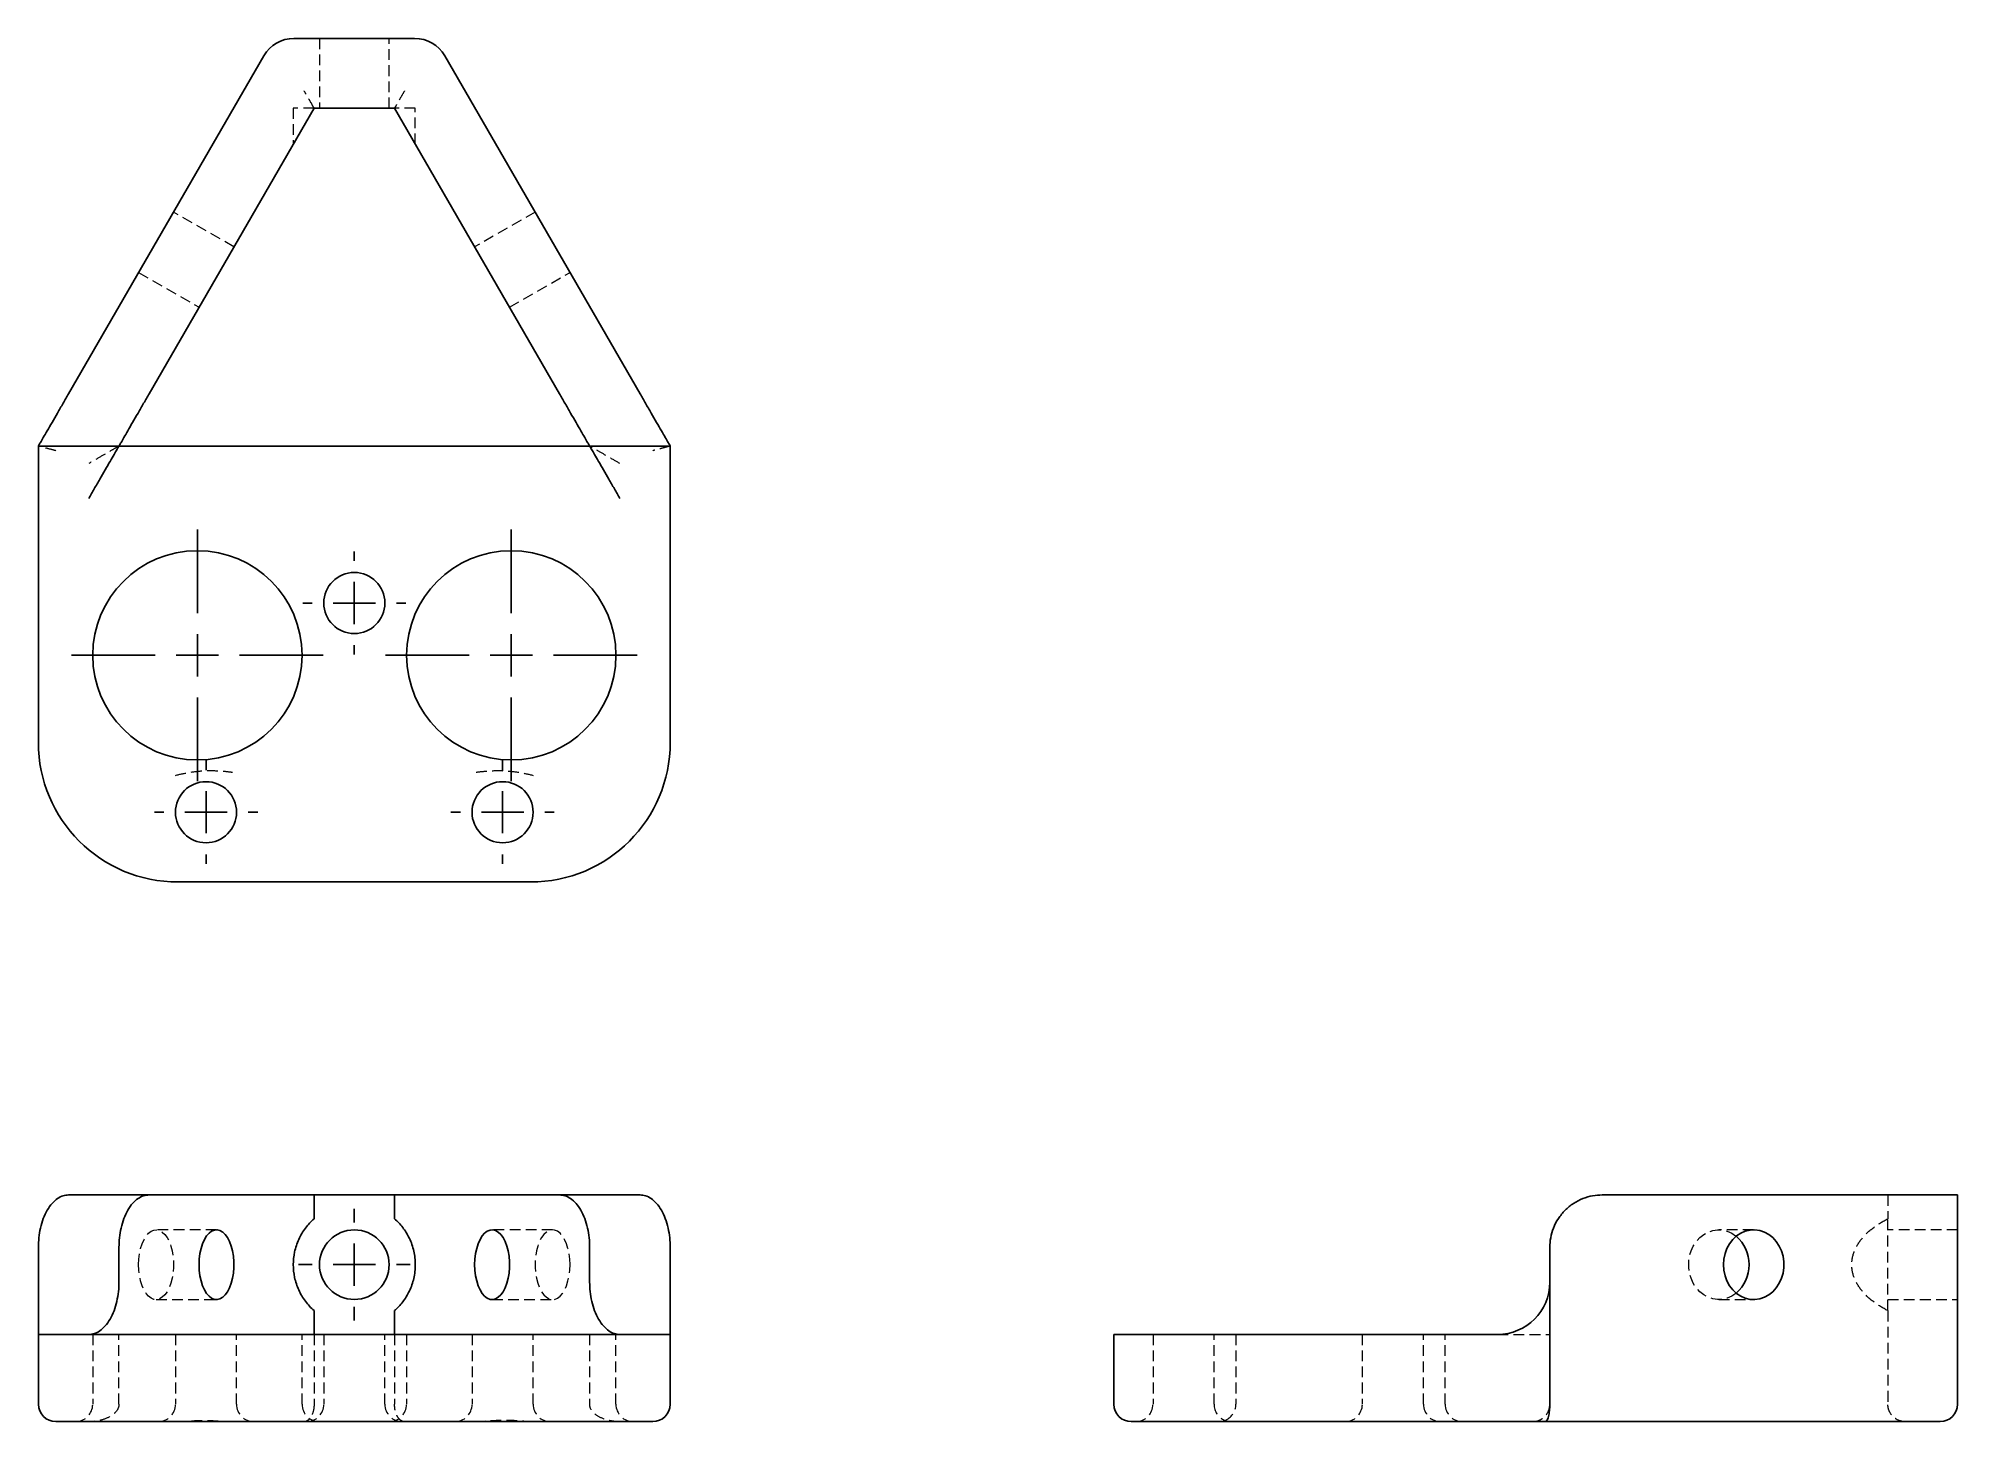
# Model space of a CAD drawing. Header units: millimetres. Extents: x 46 to 273, y 44 to 208.
import ezdxf

# ---------------------------------------------------------------- set-up
doc = ezdxf.new("R2010")
doc.units = ezdxf.units.MM
doc.linetypes.add('HIDDEN', pattern=[1.905, 1.27, -0.635])
doc.layers.add('10', color=7, linetype='Continuous')

# ---------------------------------------------------------------- blocks, each defined once
blk = doc.blocks.new('SW_CENTERMARKSYMBOL_0')
at = {"layer": '10', "color": 0}
for p, q in [((0, 5), (0, 6.63)), ((0, 0), (0, 2.5)), ((-5, 0), (-6.63, 0)), ((0, 0), (-2.5, 0)), ((0, 0), (0, -2.5)), ((0, 0), (2.5, 0)), ((5, 0), (6.63, 0)), ((0, -5), (0, -6.63))]:
    blk.add_line(p, q, dxfattribs=at)
blk = doc.blocks.new('SW_CENTERMARKSYMBOL_1')
at = {"layer": '10', "color": 0}
for p, q in [((0, 5), (0, 6.12)), ((0, 0), (0, 2.5)), ((-5, 0), (-6.12, 0)), ((0, 0), (-2.5, 0)), ((0, 0), (0, -2.5)), ((0, 0), (2.5, 0)), ((5, 0), (6.12, 0)), ((0, -5), (0, -6.12))]:
    blk.add_line(p, q, dxfattribs=at)
blk = doc.blocks.new('SW_CENTERMARKSYMBOL_2')
at = {"layer": '10', "color": 0}
for p, q in [((0, 5), (0, 6.12)), ((0, 0), (0, 2.5)), ((-5, 0), (-6.12, 0)), ((0, 0), (-2.5, 0)), ((0, 0), (0, -2.5)), ((0, 0), (2.5, 0)), ((5, 0), (6.12, 0)), ((0, -5), (0, -6.12))]:
    blk.add_line(p, q, dxfattribs=at)
blk = doc.blocks.new('SW_CENTERMARKSYMBOL_3')
at = {"layer": '10', "color": 0}
for p, q in [((0, 5), (0, 6.12)), ((0, 0), (0, 2.5)), ((-5, 0), (-6.12, 0)), ((0, 0), (-2.5, 0)), ((0, 0), (0, -2.5)), ((0, 0), (2.5, 0)), ((5, 0), (6.12, 0)), ((0, -5), (0, -6.12))]:
    blk.add_line(p, q, dxfattribs=at)
blk = doc.blocks.new('SW_CENTERMARKSYMBOL_4')
at = {"layer": '10', "color": 0}
for p, q in [((0, 5), (0, 14.9)), ((0, 0), (0, 2.5)), ((-5, 0), (-14.9, 0)), ((0, 0), (-2.5, 0)), ((0, 0), (0, -2.5)), ((0, 0), (2.5, 0)), ((5, 0), (14.9, 0)), ((0, -5), (0, -14.9))]:
    blk.add_line(p, q, dxfattribs=at)
blk = doc.blocks.new('SW_CENTERMARKSYMBOL_5')
at = {"layer": '10', "color": 0}
for p, q in [((0, 5), (0, 14.9)), ((0, 0), (0, 2.5)), ((-5, 0), (-14.9, 0)), ((0, 0), (-2.5, 0)), ((0, 0), (0, -2.5)), ((0, 0), (2.5, 0)), ((5, 0), (14.9, 0)), ((0, -5), (0, -14.9))]:
    blk.add_line(p, q, dxfattribs=at)

msp = doc.modelspace()

# ---------------------------------------------------------------- linework, layer by layer
at = {"color": 7, "linetype": 'Continuous', "lineweight": 25}
for p, q in [((90.15, 208), (75.85, 208)), ((72.27, 205.93), (49.14, 165.88)), ((116.86, 165.88), (93.73, 205.93)), ((58.69, 165.88), (78.23, 199.73)), ((78.23, 199.73), (87.77, 199.73)), ((87.77, 199.73), (107.31, 165.88)), ((55.11, 159.67), (45.56, 159.67)), ((45.56, 153.47), (45.56, 159.67)), ((110.89, 159.67), (55.11, 159.67)), ((120.44, 159.67), (110.89, 159.67)), ((120.44, 159.67), (120.44, 153.47)), ((45.56, 153.47), (45.56, 124.54)), ((120.44, 124.54), (120.44, 153.47)), ((62.1, 108), (103.9, 108)), ((49.14, 70.9), (58.69, 70.9)), ((58.69, 70.9), (78.23, 70.9)), ((78.23, 70.9), (78.23, 68.08)), ((78.23, 70.9), (87.77, 70.9)), ((87.77, 70.9), (87.77, 68.08)), ((87.77, 70.9), (107.31, 70.9)), ((107.31, 70.9), (116.86, 70.9)), ((230.88, 70.9), (270.93, 70.9)), ((270.93, 70.9), (273, 70.9)), ((273, 70.9), (273, 46.1)), ((45.56, 64.7), (45.56, 60.57)), ((55.11, 64.7), (55.11, 60.57)), ((110.89, 64.7), (110.89, 60.57)), ((120.44, 64.7), (120.44, 60.57)), ((224.67, 64.7), (224.67, 60.57)), ((45.56, 54.37), (45.56, 60.57)), ((120.44, 60.57), (120.44, 54.37)), ((224.67, 60.57), (224.67, 46.1)), ((78.23, 57.19), (78.23, 54.37)), ((87.77, 57.19), (87.77, 54.37)), ((45.56, 54.37), (62.1, 54.37)), ((45.56, 46.1), (45.56, 54.37)), ((62.1, 54.37), (103.9, 54.37)), ((103.9, 54.37), (120.44, 54.37)), ((120.44, 54.37), (120.44, 46.1)), ((173, 46.1), (173, 54.37)), ((173, 54.37), (189.54, 54.37)), ((189.54, 54.37), (218.47, 54.37)), ((62.1, 44.03), (47.63, 44.03)), ((103.9, 44.03), (62.1, 44.03)), ((118.37, 44.03), (103.9, 44.03)), ((189.54, 44.03), (175.07, 44.03)), ((224.12, 44.03), (189.54, 44.03)), ((269.9, 44.03), (224.12, 44.03)), ((270.93, 44.03), (269.9, 44.03))]:
    msp.add_line(p, q, dxfattribs=at)
at = {"color": 7, "linetype": 'HIDDEN', "lineweight": 18}
for p, q in [((78.87, 208), (78.87, 199.73)), ((87.13, 199.73), (87.13, 208)), ((78.23, 199.73), (75.77, 199.73)), ((75.77, 199.73), (75.77, 195.46)), ((90.23, 199.73), (87.77, 199.73)), ((90.23, 195.46), (90.23, 199.73)), ((68.74, 183.28), (61.58, 187.41)), ((104.42, 187.41), (97.26, 183.28)), ((57.44, 180.25), (64.6, 176.12)), ((101.4, 176.12), (108.56, 180.25)), ((264.73, 70.9), (264.73, 68.08)), ((66.67, 66.77), (59.51, 66.77)), ((106.49, 66.77), (99.33, 66.77)), ((248.83, 66.77), (244.7, 66.77)), ((264.73, 57.19), (264.73, 68.08)), ((273, 66.77), (264.73, 66.77)), ((59.51, 58.5), (66.67, 58.5)), ((99.33, 58.5), (106.49, 58.5)), ((244.7, 58.5), (248.83, 58.5)), ((264.73, 58.5), (273, 58.5)), ((264.73, 57.19), (264.73, 46.1)), ((52, 54.37), (52, 46.1)), ((55.11, 46.1), (55.11, 54.37)), ((61.81, 54.37), (61.81, 46.1)), ((69.05, 46.1), (69.05, 54.37)), ((76.8, 46.1), (76.8, 54.37)), ((78.23, 54.37), (78.23, 46.1)), ((79.38, 54.37), (79.38, 46.1)), ((86.62, 46.1), (86.62, 54.37)), ((87.77, 54.37), (87.77, 46.1)), ((89.2, 54.37), (89.2, 46.1)), ((96.95, 54.37), (96.95, 46.1)), ((104.19, 46.1), (104.19, 54.37)), ((110.89, 54.37), (110.89, 46.1)), ((114, 46.1), (114, 54.37)), ((177.65, 54.37), (177.65, 46.1)), ((184.89, 46.1), (184.89, 54.37)), ((187.47, 54.37), (187.47, 46.1)), ((202.45, 54.37), (202.45, 46.1)), ((209.69, 46.1), (209.69, 54.37)), ((212.27, 46.1), (212.27, 54.37)), ((218.47, 54.37), (224.67, 54.37)), ((186.14, 44.17), (186.09, 44.15)), ((202.67, 44.04), (202.57, 44.04))]:
    msp.add_line(p, q, dxfattribs=at)
at = {"color": 7, "linetype": 'HIDDEN', "lineweight": 18, "flags": 128}
for points in [[(57.44, 62.64), (57.47, 63.3), (57.55, 63.95), (57.68, 64.56), (57.86, 65.12), (58.08, 65.62), (58.33, 66.04), (58.62, 66.37), (58.93, 66.61), (59.26, 66.74), (59.59, 66.77), (59.92, 66.69), (60.24, 66.5), (60.54, 66.22), (60.82, 65.84), (61.06, 65.38), (61.26, 64.85), (61.41, 64.26), (61.52, 63.63), (61.57, 62.97), (61.57, 62.3), (61.52, 61.65), (61.41, 61.02), (61.26, 60.43), (61.06, 59.9), (60.82, 59.43), (60.54, 59.06), (60.24, 58.77), (59.92, 58.59), (59.59, 58.51), (59.26, 58.53), (58.93, 58.67), (58.62, 58.9), (58.33, 59.23), (58.08, 59.66), (57.86, 60.15), (57.68, 60.72), (57.55, 61.33), (57.47, 61.97), (57.44, 62.64)], [(108.56, 62.64), (108.53, 63.3), (108.45, 63.95), (108.32, 64.56), (108.14, 65.12), (107.92, 65.62), (107.67, 66.04), (107.38, 66.37), (107.07, 66.61), (106.74, 66.74), (106.41, 66.77), (106.08, 66.69), (105.76, 66.5), (105.46, 66.22), (105.18, 65.84), (104.94, 65.38), (104.74, 64.85), (104.59, 64.26), (104.48, 63.63), (104.43, 62.97), (104.43, 62.3), (104.48, 61.65), (104.59, 61.02), (104.74, 60.43), (104.94, 59.9), (105.18, 59.43), (105.46, 59.06), (105.76, 58.77), (106.08, 58.59), (106.41, 58.51), (106.74, 58.53), (107.07, 58.67), (107.38, 58.9), (107.67, 59.23), (107.92, 59.66), (108.14, 60.15), (108.32, 60.72), (108.45, 61.33), (108.53, 61.97), (108.56, 62.64)], [(246.77, 59.26), (246.73, 59.23), (246.24, 58.9), (245.7, 58.67), (245.13, 58.53), (244.56, 58.51), (243.98, 58.59), (243.43, 58.77), (242.91, 59.06), (242.44, 59.43), (242.02, 59.9), (241.67, 60.43), (241.41, 61.02), (241.22, 61.65), (241.13, 62.3), (241.13, 62.97), (241.22, 63.63), (241.41, 64.26), (241.67, 64.85), (242.02, 65.38), (242.44, 65.84), (242.91, 66.22), (243.43, 66.5), (243.98, 66.69), (244.56, 66.77), (245.13, 66.74), (245.7, 66.61), (246.24, 66.37), (246.73, 66.04), (246.77, 66.01)]]:
    msp.add_lwpolyline(points, dxfattribs=at)
at = {"color": 7, "linetype": 'Continuous', "lineweight": 25, "flags": 128}
for points in [[(64.6, 62.64), (64.63, 63.3), (64.71, 63.95), (64.84, 64.56), (65.02, 65.12), (65.24, 65.62), (65.49, 66.04), (65.78, 66.37), (66.09, 66.61), (66.42, 66.74), (66.75, 66.77), (67.08, 66.69), (67.4, 66.5), (67.7, 66.22), (67.98, 65.84), (68.22, 65.38), (68.42, 64.85), (68.57, 64.26), (68.68, 63.63), (68.73, 62.97), (68.73, 62.3), (68.68, 61.65), (68.57, 61.02), (68.42, 60.43), (68.22, 59.9), (67.98, 59.43), (67.7, 59.06), (67.4, 58.77), (67.08, 58.59), (66.75, 58.51), (66.42, 58.53), (66.09, 58.67), (65.78, 58.9), (65.49, 59.23), (65.24, 59.66), (65.02, 60.15), (64.84, 60.72), (64.71, 61.33), (64.63, 61.97), (64.6, 62.64)], [(97.26, 62.64), (97.29, 61.97), (97.37, 61.33), (97.5, 60.72), (97.68, 60.15), (97.9, 59.66), (98.16, 59.23), (98.44, 58.9), (98.76, 58.67), (99.08, 58.53), (99.41, 58.51), (99.74, 58.59), (100.06, 58.77), (100.36, 59.06), (100.64, 59.43), (100.88, 59.9), (101.08, 60.43), (101.23, 61.02), (101.34, 61.65), (101.39, 62.3), (101.39, 62.97), (101.34, 63.63), (101.23, 64.26), (101.08, 64.85), (100.88, 65.38), (100.64, 65.84), (100.36, 66.22), (100.06, 66.5), (99.74, 66.69), (99.41, 66.77), (99.08, 66.74), (98.76, 66.61), (98.44, 66.37), (98.16, 66.04), (97.9, 65.62), (97.68, 65.12), (97.5, 64.56), (97.37, 63.95), (97.29, 63.3), (97.26, 62.64)], [(245.25, 62.64), (245.3, 63.3), (245.44, 63.95), (245.66, 64.56), (245.97, 65.12), (246.35, 65.62), (246.8, 66.04), (247.3, 66.37), (247.84, 66.61), (248.4, 66.74), (248.98, 66.77), (249.55, 66.69), (250.1, 66.5), (250.62, 66.22), (251.1, 65.84), (251.51, 65.38), (251.86, 64.85), (252.13, 64.26), (252.31, 63.63), (252.4, 62.97), (252.4, 62.3), (252.31, 61.65), (252.13, 61.02), (251.86, 60.43), (251.51, 59.9), (251.1, 59.43), (250.62, 59.06), (250.1, 58.77), (249.55, 58.59), (248.98, 58.51), (248.4, 58.53), (247.84, 58.67), (247.3, 58.9), (246.8, 59.23), (246.35, 59.66), (245.97, 60.15), (245.66, 60.72), (245.44, 61.33), (245.3, 61.97), (245.25, 62.64)]]:
    msp.add_lwpolyline(points, dxfattribs=at)
at = {"color": 7, "linetype": 'Continuous', "lineweight": 25}
for centre, radius in [((64.4, 134.87), 12.4), ((101.6, 134.87), 12.4), ((83, 141.07), 3.62), ((65.43, 116.27), 3.62), ((100.57, 116.27), 3.62), ((83, 62.64), 4.13)]:
    msp.add_circle(centre, radius, dxfattribs=at)
for centre, radius, start, end in [((75.85, 203.87), 4.13, 90, 150), ((90.15, 203.87), 4.13, 30, 90), ((62.1, 124.54), 16.54, 180, 270), ((103.9, 124.54), 16.54, 270, 0), ((243.94, 62.72), 4.34, 358.9504, 49.3418), ((243.94, 62.56), 4.34, 310.6582, 1.0496), ((218.47, 60.57), 6.2, 270, 0), ((47.63, 46.1), 2.07, 180, 270), ((118.37, 46.1), 2.07, 270, 0), ((175.07, 46.1), 2.07, 180, 270), ((270.93, 46.1), 2.07, 270, 0)]:
    msp.add_arc(centre, radius, start, end, dxfattribs=at)
at = {"color": 7, "linetype": 'HIDDEN', "lineweight": 18}
for centre, start, end in [((49.93, 46.1), 270, 0), ((59.75, 46.1), 270, 0), ((71.11, 46.1), 180, 270), ((78.87, 46.1), 180, 270), ((77.32, 46.1), 270, 0), ((88.68, 46.1), 180, 270), ((87.13, 46.1), 270, 0), ((94.89, 46.1), 270, 0), ((106.25, 46.1), 180, 270), ((116.07, 46.1), 180, 270), ((175.58, 46.1), 270, 0), ((186.95, 46.1), 180, 247.7495), ((185.4, 46.1), 290.3933, 0), ((200.39, 46.1), 270, 0), ((211.76, 46.1), 180, 270), ((214.34, 46.1), 180, 270)]:
    msp.add_arc(centre, 2.07, start, end, dxfattribs=at)
for points, knots in [([(78.23, 199.73), (78.23, 199.73), (78.21, 199.78), (78.09, 199.98), (78, 200.14), (77.77, 200.54), (77.63, 200.78), (77.33, 201.29), (77.18, 201.56), (77.04, 201.8)], [0, 0, 0, 0, 0.25, 0.25, 0.5, 0.5, 0.75, 0.75, 1, 1, 1, 1]), ([(88.96, 201.8), (88.82, 201.56), (88.67, 201.29), (88.37, 200.78), (88.23, 200.54), (88, 200.14), (87.91, 199.98), (87.79, 199.78), (87.77, 199.73), (87.77, 199.73)], [0, 0, 0, 0, 0.25, 0.25, 0.5, 0.5, 0.75, 0.75, 1, 1, 1, 1]), ([(47.63, 159.12), (47.38, 159.19), (47.12, 159.26), (46.61, 159.39), (46.37, 159.46), (45.96, 159.57), (45.81, 159.61), (45.6, 159.66), (45.56, 159.67), (45.56, 159.67)], [0, 0, 0, 0, 0.25, 0.25, 0.5, 0.5, 0.75, 0.75, 1, 1, 1, 1]), ([(55.11, 159.67), (55.11, 159.67), (55.03, 159.63), (54.68, 159.43), (54.41, 159.27), (53.71, 158.87), (53.29, 158.62), (52.4, 158.11), (51.95, 157.85), (51.53, 157.61)], [0, 0, 0, 0, 0.25, 0.25, 0.5, 0.5, 0.75, 0.75, 1, 1, 1, 1]), ([(114.47, 157.61), (114.05, 157.85), (113.6, 158.11), (112.71, 158.62), (112.29, 158.87), (111.59, 159.27), (111.32, 159.43), (110.97, 159.63), (110.89, 159.67), (110.89, 159.67)], [0, 0, 0, 0, 0.25, 0.25, 0.5, 0.5, 0.75, 0.75, 1, 1, 1, 1]), ([(120.44, 159.67), (120.44, 159.67), (120.4, 159.66), (120.19, 159.61), (120.04, 159.57), (119.63, 159.46), (119.39, 159.39), (118.88, 159.26), (118.62, 159.19), (118.37, 159.12)], [0, 0, 0, 0, 0.25, 0.25, 0.5, 0.5, 0.75, 0.75, 1, 1, 1, 1]), ([(61.8, 120.64), (62.35, 120.78), (62.9, 120.9), (64.02, 121.09), (64.58, 121.15), (65.72, 121.22), (66.29, 121.21), (67.14, 121.17), (67.43, 121.15), (67.99, 121.09), (68.28, 121.05), (68.56, 121.01)], [0, 0, 0, 0, 0.25, 0.25, 0.5, 0.5, 0.75, 0.75, 0.875, 0.875, 1, 1, 1, 1]), ([(97.44, 121.01), (98.01, 121.1), (98.57, 121.15), (99.7, 121.21), (100.26, 121.22), (101.4, 121.15), (101.97, 121.09), (103.09, 120.9), (103.65, 120.78), (104.2, 120.64)], [0, 0, 0, 0, 0.25, 0.25, 0.5, 0.5, 0.75, 0.75, 1, 1, 1, 1]), ([(264.73, 57.19), (264.14, 57.49), (263.57, 57.84), (262.54, 58.61), (262.07, 59.05), (261.29, 59.99), (260.98, 60.49), (260.56, 61.54), (260.46, 62.09), (260.46, 63.18), (260.56, 63.73), (260.98, 64.78), (261.29, 65.29), (262.07, 66.23), (262.54, 66.66), (263.57, 67.44), (264.14, 67.78), (264.73, 68.08)], [0, 0, 0, 0, 0.125, 0.125, 0.25, 0.25, 0.375, 0.375, 0.5, 0.5, 0.625, 0.625, 0.75, 0.75, 0.875, 0.875, 1, 1, 1, 1]), ([(55.11, 46.1), (55.11, 45.86), (55.03, 45.59), (54.68, 45.09), (54.41, 44.84), (53.71, 44.44), (53.29, 44.28), (52.4, 44.08), (51.95, 44.03), (51.53, 44.03)], [0, 0, 0, 0, 0.25, 0.25, 0.5, 0.5, 0.75, 0.75, 1, 1, 1, 1]), ([(78.23, 46.1), (78.23, 45.86), (78.21, 45.59), (78.09, 45.09), (78, 44.84), (77.77, 44.44), (77.63, 44.28), (77.33, 44.08), (77.18, 44.03), (77.04, 44.03)], [0, 0, 0, 0, 0.25, 0.25, 0.5, 0.5, 0.75, 0.75, 1, 1, 1, 1]), ([(88.96, 44.03), (88.82, 44.03), (88.67, 44.08), (88.37, 44.28), (88.23, 44.44), (88, 44.84), (87.91, 45.09), (87.79, 45.59), (87.77, 45.86), (87.77, 46.1)], [0, 0, 0, 0, 0.25, 0.25, 0.5, 0.5, 0.75, 0.75, 1, 1, 1, 1]), ([(114.47, 44.03), (114.05, 44.03), (113.6, 44.08), (112.71, 44.28), (112.29, 44.44), (111.59, 44.84), (111.32, 45.09), (110.97, 45.59), (110.89, 45.86), (110.89, 46.1)], [0, 0, 0, 0, 0.25, 0.25, 0.5, 0.5, 0.75, 0.75, 1, 1, 1, 1]), ([(222.61, 44.03), (222.85, 44.03), (223.11, 44.08), (223.62, 44.28), (223.87, 44.44), (224.27, 44.84), (224.43, 45.09), (224.63, 45.59), (224.67, 45.86), (224.67, 46.1)], [0, 0, 0, 0, 0.25, 0.25, 0.5, 0.5, 0.75, 0.75, 1, 1, 1, 1]), ([(266.8, 44.03), (266.56, 44.03), (266.29, 44.08), (265.78, 44.28), (265.54, 44.44), (265.14, 44.84), (264.98, 45.09), (264.78, 45.59), (264.73, 45.86), (264.73, 46.1)], [0, 0, 0, 0, 0.25, 0.25, 0.5, 0.5, 0.75, 0.75, 1, 1, 1, 1]), ([(61.8, 44.03), (62.35, 44.03), (62.9, 44.08), (64.02, 44.15), (64.58, 44.18), (65.72, 44.18), (66.29, 44.15), (67.14, 44.09), (67.43, 44.07), (67.99, 44.04), (68.28, 44.03), (68.56, 44.03)], [0, 0, 0, 0, 0.25, 0.25, 0.5, 0.5, 0.75, 0.75, 0.875, 0.875, 1, 1, 1, 1]), ([(77.4, 44.04), (77.54, 44.04), (77.83, 44.06), (78.32, 44.04), (78.57, 44.04)], [0, 0, 0, 0, 0.4782559, 1, 1, 1, 1]), ([(104.2, 44.03), (104.2, 44.03), (103.77, 44.03), (102.91, 44.08), (101.36, 44.2), (99.88, 44.17), (98.53, 44.06), (97.87, 44.05), (97.56, 44.04)], [0, 0, 0, 0, 0.002226, 0.19828, 0.395568, 0.702865, 0.859609, 1, 1, 1, 1]), ([(185.64, 44.03), (185.64, 44.03), (185.75, 44.03), (185.94, 44.08), (186.14, 44.18), (186.16, 44.16), (186.16, 44.15)], [0, 0, 0, 0, 0.004049, 0.360622, 0.719437, 1, 1, 1, 1]), ([(186.03, 44.04), (186.08, 44.05), (186.2, 44.09), (186.25, 44.19), (186.2, 44.18), (186.2, 44.18)], [0, 0, 0, 0, 0.480825, 0.998893, 1, 1, 1, 1]), ([(186.2, 44.14), (186.19, 44.11), (186.16, 44.07), (186.07, 44.05), (186.03, 44.04)], [0, 0, 0, 0, 0.524368, 1, 1, 1, 1])]:
    msp.add_open_spline(points, degree=3, knots=knots, dxfattribs=at)
at = {"color": 7, "linetype": 'Continuous', "lineweight": 25}
for points, knots in [([(45.56, 159.67), (45.56, 159.67), (45.58, 159.71), (45.66, 159.85), (45.72, 159.96), (45.9, 160.26), (46.01, 160.45), (46.28, 160.92), (46.43, 161.19), (46.78, 161.79), (46.98, 162.13), (47.39, 162.84), (47.6, 163.21), (48.04, 163.97), (48.27, 164.36), (48.71, 165.13), (48.93, 165.51), (49.14, 165.88)], [0, 0, 0, 0, 0.125, 0.125, 0.25, 0.25, 0.375, 0.375, 0.5, 0.5, 0.625, 0.625, 0.75, 0.75, 0.875, 0.875, 1, 1, 1, 1]), ([(58.69, 165.88), (58.48, 165.51), (58.26, 165.13), (57.81, 164.36), (57.59, 163.97), (57.15, 163.21), (56.93, 162.84), (56.52, 162.13), (56.33, 161.79), (55.98, 161.19), (55.82, 160.92), (55.56, 160.45), (55.45, 160.26), (55.27, 159.96), (55.21, 159.85), (55.13, 159.71), (55.11, 159.67), (55.11, 159.67)], [0, 0, 0, 0, 0.125, 0.125, 0.25, 0.25, 0.375, 0.375, 0.5, 0.5, 0.625, 0.625, 0.75, 0.75, 0.875, 0.875, 1, 1, 1, 1]), ([(110.89, 159.67), (110.89, 159.67), (110.87, 159.71), (110.79, 159.85), (110.73, 159.96), (110.55, 160.26), (110.44, 160.45), (110.18, 160.92), (110.02, 161.19), (109.67, 161.79), (109.48, 162.13), (109.07, 162.84), (108.85, 163.21), (108.41, 163.97), (108.19, 164.36), (107.74, 165.13), (107.52, 165.51), (107.31, 165.88)], [0, 0, 0, 0, 0.125, 0.125, 0.25, 0.25, 0.375, 0.375, 0.5, 0.5, 0.625, 0.625, 0.75, 0.75, 0.875, 0.875, 1, 1, 1, 1]), ([(116.86, 165.88), (117.07, 165.51), (117.29, 165.13), (117.73, 164.36), (117.96, 163.97), (118.4, 163.21), (118.61, 162.84), (119.02, 162.13), (119.22, 161.79), (119.57, 161.19), (119.72, 160.92), (119.99, 160.45), (120.1, 160.26), (120.28, 159.96), (120.34, 159.85), (120.42, 159.71), (120.44, 159.67), (120.44, 159.67)], [0, 0, 0, 0, 0.125, 0.125, 0.25, 0.25, 0.375, 0.375, 0.5, 0.5, 0.625, 0.625, 0.75, 0.75, 0.875, 0.875, 1, 1, 1, 1]), ([(55.11, 159.67), (55.11, 159.67), (55.09, 159.64), (55.01, 159.5), (54.94, 159.39), (54.77, 159.09), (54.66, 158.9), (54.39, 158.43), (54.23, 158.16), (53.88, 157.56), (53.69, 157.22), (53.28, 156.51), (53.07, 156.14), (52.62, 155.37), (52.4, 154.99), (51.96, 154.22), (51.74, 153.84), (51.53, 153.47)], [0, 0, 0, 0, 0.125, 0.125, 0.25, 0.25, 0.375, 0.375, 0.5, 0.5, 0.625, 0.625, 0.75, 0.75, 0.875, 0.875, 1, 1, 1, 1]), ([(114.47, 153.47), (114.26, 153.84), (114.04, 154.22), (113.6, 154.99), (113.38, 155.37), (112.93, 156.14), (112.72, 156.51), (112.31, 157.22), (112.12, 157.56), (111.77, 158.16), (111.61, 158.43), (111.34, 158.9), (111.23, 159.09), (111.06, 159.39), (110.99, 159.5), (110.91, 159.64), (110.89, 159.67), (110.89, 159.67)], [0, 0, 0, 0, 0.125, 0.125, 0.25, 0.25, 0.375, 0.375, 0.5, 0.5, 0.625, 0.625, 0.75, 0.75, 0.875, 0.875, 1, 1, 1, 1]), ([(45.56, 64.7), (45.56, 65.07), (45.58, 65.45), (45.66, 66.22), (45.72, 66.6), (45.9, 67.37), (46.01, 67.74), (46.28, 68.45), (46.43, 68.79), (46.78, 69.39), (46.98, 69.66), (47.39, 70.13), (47.6, 70.32), (48.04, 70.62), (48.27, 70.73), (48.71, 70.87), (48.93, 70.9), (49.14, 70.9)], [0, 0, 0, 0, 0.125, 0.125, 0.25, 0.25, 0.375, 0.375, 0.5, 0.5, 0.625, 0.625, 0.75, 0.75, 0.875, 0.875, 1, 1, 1, 1]), ([(58.69, 70.9), (58.48, 70.9), (58.26, 70.87), (57.81, 70.73), (57.59, 70.62), (57.15, 70.32), (56.93, 70.13), (56.52, 69.66), (56.33, 69.39), (55.98, 68.79), (55.82, 68.45), (55.56, 67.74), (55.45, 67.37), (55.27, 66.6), (55.21, 66.22), (55.13, 65.45), (55.11, 65.07), (55.11, 64.7)], [0, 0, 0, 0, 0.125, 0.125, 0.25, 0.25, 0.375, 0.375, 0.5, 0.5, 0.625, 0.625, 0.75, 0.75, 0.875, 0.875, 1, 1, 1, 1]), ([(110.89, 64.7), (110.89, 65.07), (110.87, 65.45), (110.79, 66.22), (110.73, 66.6), (110.55, 67.37), (110.44, 67.74), (110.18, 68.45), (110.02, 68.79), (109.67, 69.39), (109.48, 69.66), (109.07, 70.13), (108.85, 70.32), (108.41, 70.62), (108.19, 70.73), (107.74, 70.87), (107.52, 70.9), (107.31, 70.9)], [0, 0, 0, 0, 0.125, 0.125, 0.25, 0.25, 0.375, 0.375, 0.5, 0.5, 0.625, 0.625, 0.75, 0.75, 0.875, 0.875, 1, 1, 1, 1]), ([(116.86, 70.9), (117.07, 70.9), (117.29, 70.87), (117.73, 70.73), (117.96, 70.62), (118.4, 70.32), (118.61, 70.13), (119.02, 69.66), (119.22, 69.39), (119.57, 68.79), (119.72, 68.45), (119.99, 67.74), (120.1, 67.37), (120.28, 66.6), (120.34, 66.22), (120.42, 65.45), (120.44, 65.07), (120.44, 64.7)], [0, 0, 0, 0, 0.125, 0.125, 0.25, 0.25, 0.375, 0.375, 0.5, 0.5, 0.625, 0.625, 0.75, 0.75, 0.875, 0.875, 1, 1, 1, 1]), ([(230.88, 70.9), (230.51, 70.9), (230.13, 70.87), (229.36, 70.73), (228.97, 70.62), (228.21, 70.32), (227.84, 70.13), (227.13, 69.66), (226.79, 69.39), (226.19, 68.79), (225.92, 68.45), (225.45, 67.74), (225.26, 67.37), (224.96, 66.6), (224.85, 66.22), (224.71, 65.45), (224.67, 65.07), (224.67, 64.7)], [0, 0, 0, 0, 0.125, 0.125, 0.25, 0.25, 0.375, 0.375, 0.5, 0.5, 0.625, 0.625, 0.75, 0.75, 0.875, 0.875, 1, 1, 1, 1]), ([(78.23, 68.08), (77.86, 67.75), (77.51, 67.38), (76.89, 66.55), (76.63, 66.1), (76.2, 65.15), (76.03, 64.65), (75.82, 63.64), (75.77, 63.13), (75.77, 62.64)], [0, 0, 0, 0, 0.25, 0.25, 0.5, 0.5, 0.75, 0.75, 1, 1, 1, 1]), ([(87.77, 57.19), (88.11, 57.49), (88.43, 57.84), (89.03, 58.61), (89.3, 59.05), (89.75, 59.99), (89.93, 60.49), (90.17, 61.54), (90.23, 62.09), (90.23, 63.18), (90.17, 63.73), (89.93, 64.78), (89.75, 65.29), (89.3, 66.23), (89.03, 66.66), (88.43, 67.44), (88.11, 67.78), (87.77, 68.08)], [0, 0, 0, 0, 0.125, 0.125, 0.25, 0.25, 0.375, 0.375, 0.5, 0.5, 0.625, 0.625, 0.75, 0.75, 0.875, 0.875, 1, 1, 1, 1]), ([(75.77, 62.64), (75.77, 62.14), (75.82, 61.63), (76.03, 60.62), (76.2, 60.12), (76.63, 59.17), (76.89, 58.72), (77.51, 57.9), (77.86, 57.52), (78.23, 57.19)], [0, 0, 0, 0, 0.25, 0.25, 0.5, 0.5, 0.75, 0.75, 1, 1, 1, 1]), ([(55.11, 60.57), (55.11, 60.2), (55.09, 59.83), (55.01, 59.06), (54.94, 58.67), (54.77, 57.91), (54.66, 57.53), (54.39, 56.82), (54.23, 56.49), (53.88, 55.88), (53.69, 55.61), (53.28, 55.15), (53.07, 54.96), (52.62, 54.65), (52.4, 54.54), (51.96, 54.4), (51.74, 54.37), (51.53, 54.37)], [0, 0, 0, 0, 0.125, 0.125, 0.25, 0.25, 0.375, 0.375, 0.5, 0.5, 0.625, 0.625, 0.75, 0.75, 0.875, 0.875, 1, 1, 1, 1]), ([(114.47, 54.37), (114.26, 54.37), (114.04, 54.4), (113.6, 54.54), (113.38, 54.65), (112.93, 54.96), (112.72, 55.15), (112.31, 55.61), (112.12, 55.88), (111.77, 56.49), (111.61, 56.82), (111.34, 57.53), (111.23, 57.91), (111.06, 58.67), (110.99, 59.06), (110.91, 59.83), (110.89, 60.2), (110.89, 60.57)], [0, 0, 0, 0, 0.125, 0.125, 0.25, 0.25, 0.375, 0.375, 0.5, 0.5, 0.625, 0.625, 0.75, 0.75, 0.875, 0.875, 1, 1, 1, 1]), ([(224.67, 46.1), (224.67, 45.86), (224.66, 45.59), (224.61, 45.09), (224.57, 44.84), (224.46, 44.44), (224.39, 44.28), (224.26, 44.08), (224.19, 44.03), (224.12, 44.03)], [0, 0, 0, 0, 0.25, 0.25, 0.5, 0.5, 0.75, 0.75, 1, 1, 1, 1])]:
    msp.add_open_spline(points, degree=3, knots=knots, dxfattribs=at)

# ---------------------------------------------------------------- block references
at = {"layer": '10'}
for name, p in [('SW_CENTERMARKSYMBOL_5', (64.4, 134.87)), ('SW_CENTERMARKSYMBOL_4', (101.6, 134.87)), ('SW_CENTERMARKSYMBOL_1', (83, 141.07)), ('SW_CENTERMARKSYMBOL_2', (65.43, 116.27)), ('SW_CENTERMARKSYMBOL_3', (100.57, 116.27)), ('SW_CENTERMARKSYMBOL_0', (83, 62.64))]:
    msp.add_blockref(name, p, dxfattribs=at)

doc.saveas('drawing.dxf')
